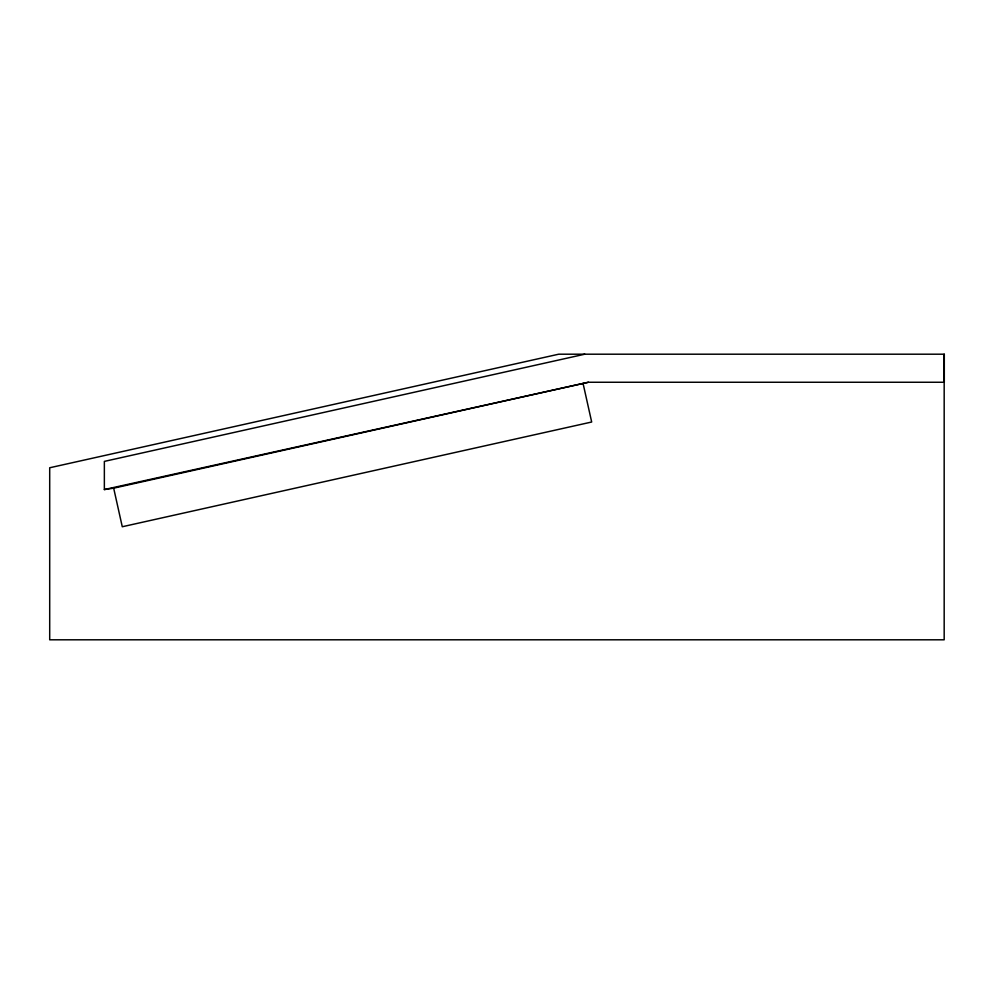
<?xml version="1.0" encoding="UTF-8"?>
<svg xmlns="http://www.w3.org/2000/svg" width="994" height="994" viewBox="0 0 994 994"><rect width="100%" height="100%" fill="white"/><g stroke="black" fill="none" stroke-linecap="round" stroke-linejoin="round"><path stroke-width="1.49" d="M584.795 354.199L104.358 461.39L104.358 489.557L113.676 488.166L588.398 382.255L944.3 382.255L944.3 354.199L558.715 354.199L49.7 467.764L49.7 639.801L944.176 639.801L944.176 354.199M104.358 489.557L588.398 382.255M583.068 383.448L591.678 422.015L122.274 526.745L113.676 488.166"/></g></svg>
